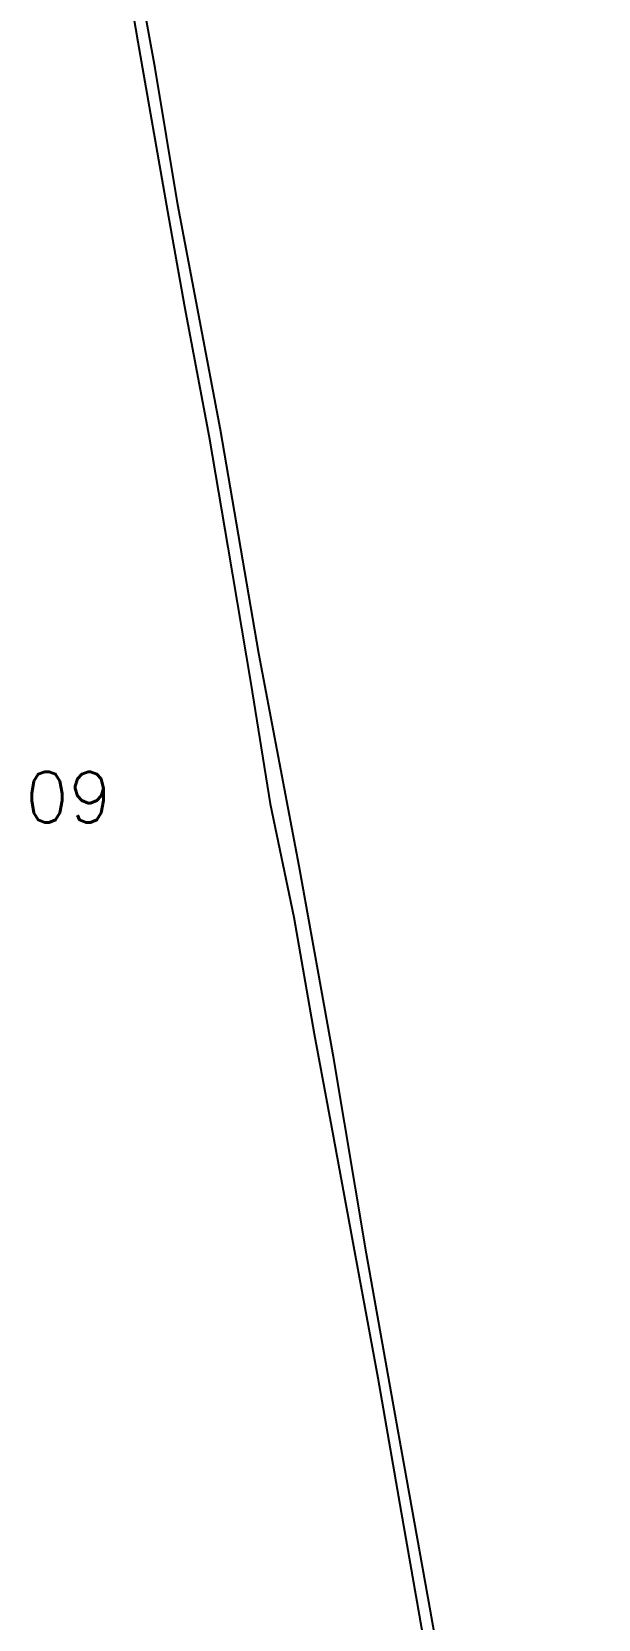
# Model space of a CAD drawing. Extents: x 731744 to 734894, y 7816585 to 7821040.
# Drawn here: x 733056 to 733274, y 7818159 to 7818770 of the extents above; entities that cross this region are included whole.
import ezdxf

# ---------------------------------------------------------------- set-up
doc = ezdxf.new("R2010")
doc.units = 0
doc.header["$MEASUREMENT"] = 0
for name, color, linetype in [('0114000005008', 5, 'CONTINUOUS'), ('0114000005009', 5, 'CONTINUOUS'), ('TEXTO', 7, 'CONTINUOUS')]:
    doc.layers.add(name, color=color, linetype=linetype)
doc.styles.add('SIMPLEX', font='simplex', dxfattribs={"height": 0.2})

msp = doc.modelspace()

# ---------------------------------------------------------------- linework, layer by layer
at = {"layer": '0114000005008', "linetype": 'Continuous', "flags": 128}
msp.add_lwpolyline([(733304.94, 7818100.98), (733269.95, 7818093.71), (733239.73, 7818088.26), (733231.09, 7818087.46), (733226.55, 7818088.6), (733221.89, 7818092.69), (733219.39, 7818105.18), (733209.39, 7818161.65), (733196.21, 7818235.16), (733184.74, 7818299.12), (733172.13, 7818375.02), (733158.83, 7818448.41), (733143.38, 7818530.21), (733128.61, 7818616.33), (733112.14, 7818702.91), (733103.39, 7818755.51), (733087.03, 7818845.49)], dxfattribs=at)
at = {"layer": '0114000005009', "linetype": 'Continuous', "flags": 128}
msp.add_lwpolyline([(733088.38, 7818815.43), (733096.79, 7818765.65), (733108.26, 7818700.42), (733114.72, 7818663.72), (733124.23, 7818613.51), (733131.36, 7818571.13), (733140.28, 7818518.71), (733147.76, 7818472.33), (733156.85, 7818428.67), (733164.58, 7818383.82), (733171.29, 7818348.05), (733180.38, 7818298.62), (733189.13, 7818251.47), (733198.13, 7818199.74), (733209.43, 7818135.26)], dxfattribs=at)

# ---------------------------------------------------------------- texts
at = {"layer": 'TEXTO', "linetype": 'Continuous', "style": 'SIMPLEX'}
msp.add_text('09', height=19.5, dxfattribs=at).set_placement((733053.45, 7818465.22))

doc.saveas('drawing.dxf')
